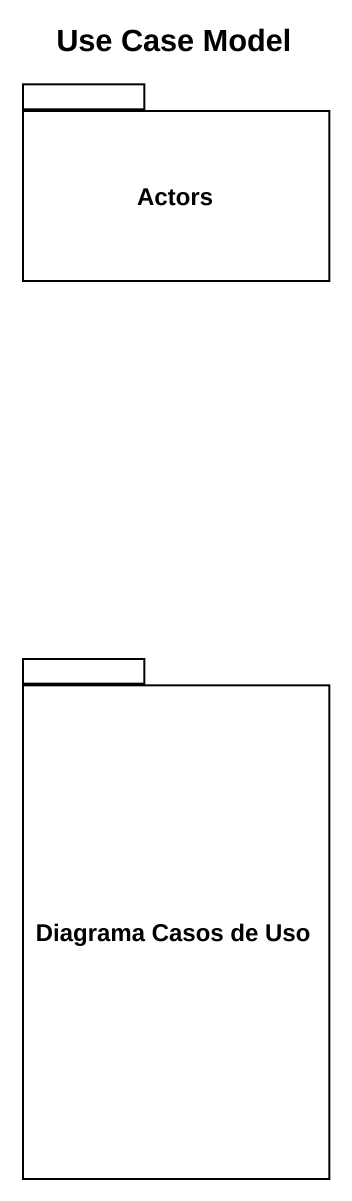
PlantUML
@startuml
title Use Case Model
package Actors {
}
package "Diagrama Casos de Uso" as Diagrama_Casos_de_Uso {
}
@enduml
